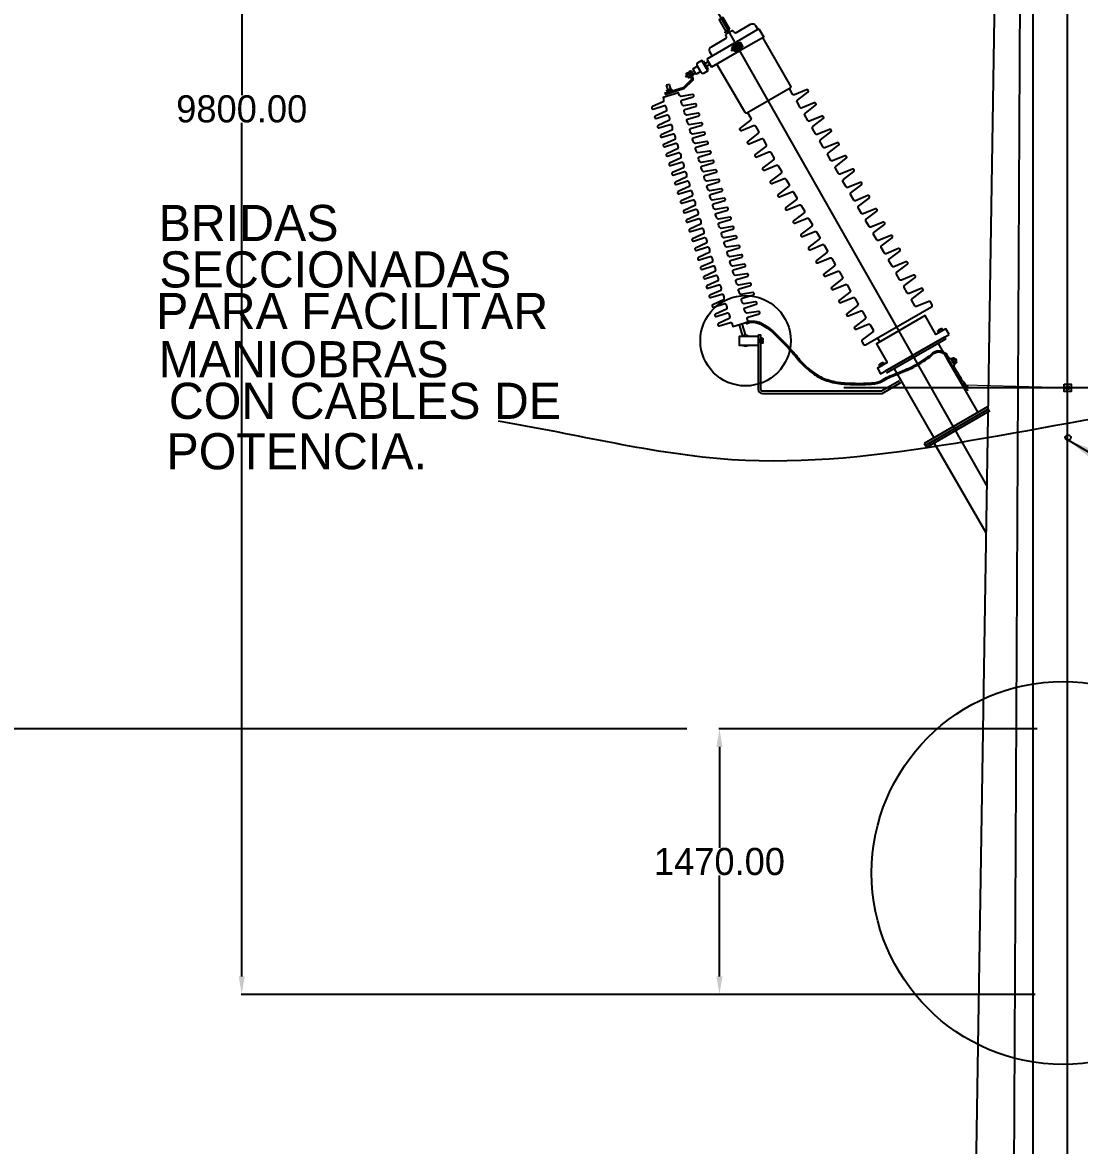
# Model space of a CAD drawing. Header units: centimetres. Extents: x -3 to 132800, y -60 to 85992.
# Drawn here: x 9527 to 15376, y 57791 to 64006 of the extents above; entities that cross this region are included whole.
import ezdxf
from ezdxf.enums import TextEntityAlignment as Align

# ---------------------------------------------------------------- set-up
doc = ezdxf.new("R2010")
doc.units = ezdxf.units.CM
doc.header["$LTSCALE"] = 10
doc.header["$MEASUREMENT"] = 0
doc.layers.get('0').update_dxf_attribs({"linetype": 'CONTINUOUS'})
doc.layers.get('DEFPOINTS').update_dxf_attribs({"color": 2, "linetype": 'CONTINUOUS'})
for name, color, linetype in [('ACERO1', 144, 'CONTINUOUS'), ('ACOTACIONES', 7, 'CONTINUOUS'), ('DIM', 252, 'CONTINUOUS'), ('PER', 3, 'CONTINUOUS'), ('REGISTRO', 1, 'CONTINUOUS'), ('TERMINALES', 250, 'CONTINUOUS'), ('TEXTOS', 7, 'CONTINUOUS')]:
    doc.layers.add(name, color=color, linetype=linetype)
doc.styles.get("Standard").update_dxf_attribs({"font": ''})
doc.styles.get('Standard').set_extended_font_data('Zurich Ex BT')
doc.dimstyles.get("Standard").update_dxf_attribs({"dimtxt": 500, "dimasz": 500, "dimexe": 3, "dimexo": 200, "dimgap": 0.09, "dimtad": 0, "dimtih": 1, "dimtoh": 1, "dimzin": 0, "dimdsep": 46, "dimtxsty": 'Standard', "dimcen": 0.09, "dimclrd": 256, "dimclre": 256, "dimclrt": 256, "dimadec": 0, "dimazin": 0, "dimtfac": 1, "dimtofl": 0, "dimtmove": 0, "dimatfit": 3, "dimfxl": 0, "dimtolj": 1, "dimtzin": 0, "dimlwd": -1, "dimarcsym": 0})

# ---------------------------------------------------------------- blocks, each defined once
blk = doc.blocks.new('*D11')
at = {"layer": 'DEFPOINTS', "color": 0}
for p in [(15510.6, 77156.9), (16734.4, 68733.3), (17175.5, 68386.5), (15461.6, 65283.4), (16060.6, 42236.9)]:
    blk.add_point(p, dxfattribs=at)
at = {"layer": 'DIM', "lineweight": -2}
blk.add_line((17272.2, 68561.6), (17243.9, 68510.3), dxfattribs=at)
at = {"layer": 'DIM'}
for start, end in [(99.83942, 108.77649), (43.21383, 52.1509)]:
    blk.add_arc((15691.1, 65698.8), 3208.8, start, end, dxfattribs=at)
for points in [[(15134.9, 68943.4), (15150.5, 68777.4), (15640.5, 68907.2)], [(17614.1, 68163), (17705.8, 68302.2), (17242.4, 68507.7)]]:
    blk.add_solid(points, dxfattribs=at)
at = {"layer": 'DIM', "insert": (16467.6, 68812.2), "char_height": 500, "attachment_point": 5}
blk.add_mtext('\\A1;30°', dxfattribs=at)
blk = doc.blocks.new('*D23')
at = {"layer": 'DEFPOINTS', "color": 0}
for p in [(15310.6, 77156.9), (14734.4, 72836.1), (13530.3, 72656.9), (15227.3, 69672.1), (15310.6, 42236.9)]:
    blk.add_point(p, dxfattribs=at)
at = {"layer": 'DIM'}
for start, end in [(93.4107, 100.70106), (108.99939, 116.21012)]:
    blk.add_arc((15310.6, 69525.6), 3360.3, start, end, dxfattribs=at)
for points in [[(15109.7, 72913.2), (15111.7, 72846.6), (15310.6, 72885.9)], [(13842.1, 72510.9), (13810.9, 72569.8), (13649.8, 72446.7)]]:
    blk.add_solid(points, dxfattribs=at)
at = {"layer": 'DIM', "insert": (14451.7, 72774.2), "char_height": 200, "attachment_point": 5}
blk.add_mtext('\\A1;30°', dxfattribs=at)
blk = doc.blocks.new('*D25')
at = {"layer": 'DEFPOINTS', "color": 0}
for p in [(15330.6, 68426.9), (10739.9, 58626.9), (15330.6, 58626.9)]:
    blk.add_point(p, dxfattribs=at)
at = {"layer": 'DIM', "lineweight": -2}
for p, q in [((15130.6, 68426.9), (10736.9, 68426.9)), ((15130.6, 58626.9), (10736.9, 58626.9))]:
    blk.add_line(p, q, dxfattribs=at)
at = {"layer": 'DIM'}
for p, q in [((10739.9, 68326.9), (10739.9, 63603.3)), ((10739.9, 58726.9), (10739.9, 63450.6))]:
    blk.add_line(p, q, dxfattribs=at)
for points in [[(10723.3, 68326.9), (10756.6, 68326.9), (10739.9, 68426.9)], [(10723.3, 58726.9), (10756.6, 58726.9), (10739.9, 58626.9)]]:
    blk.add_solid(points, dxfattribs=at)
at = {"layer": 'DIM', "insert": (10739.9, 63526.9), "char_height": 150, "attachment_point": 5}
blk.add_mtext('\\A1;9800.00', dxfattribs=at)
blk = doc.blocks.new('*D26')
at = {"layer": 'DEFPOINTS', "color": 0}
for p in [(15342.7, 60096.9), (13383.7, 58626.9), (15322.7, 58626.9)]:
    blk.add_point(p, dxfattribs=at)
at = {"layer": 'DIM', "lineweight": -2}
for p, q in [((15142.7, 60096.9), (13380.7, 60096.9)), ((15122.7, 58626.9), (13380.7, 58626.9))]:
    blk.add_line(p, q, dxfattribs=at)
at = {"layer": 'DIM'}
for p, q in [((13383.7, 59996.9), (13383.7, 59438.3)), ((13383.7, 58726.9), (13383.7, 59285.6))]:
    blk.add_line(p, q, dxfattribs=at)
for points in [[(13367.1, 59996.9), (13400.4, 59996.9), (13383.7, 60096.9)], [(13367.1, 58726.9), (13400.4, 58726.9), (13383.7, 58626.9)]]:
    blk.add_solid(points, dxfattribs=at)
at = {"layer": 'DIM', "insert": (13383.7, 59361.9), "char_height": 150, "attachment_point": 5}
blk.add_mtext('\\A1;1470.00', dxfattribs=at)
blk = doc.blocks.new('A$C6D2600F1')
for p, q in [((143.6, 187.2), (96.3, 142.5)), ((106.2, 244.4), (96.8, 228.2)), ((104.7, 223.6), (96.8, 228.2)), ((174.1, 242.9), (100.7, 115.7)), ((117.7, 246), (101.2, 217.4)), ((114.1, 239.8), (106.2, 244.4)), ((111.1, 234.6), (107.8, 228.9)), ((134.6, 228), (116, 195.8)), ((117.8, 187.6), (116, 195.8)), ((127.5, 180.3), (119.2, 185.6)), ((121.2, 184.3), (127.5, 180.3)), ((122.6, 207.3), (121.6, 205.6)), ((127.5, 180.3), (163, 241.8)), ((127.5, 180.3), (163, 241.8)), ((142.9, 242.5), (127.9, 216.6)), ((131.5, 222.8), (128.2, 217.1)), ((131.5, 222.8), (128.2, 217.1)), ((137.2, 232.5), (138.1, 234.2)), ((151.8, 246.5), (144.3, 243.7)), ((163, 241.8), (154.2, 246.4)), ((172, 244.1), (154.7, 227.5)), ((163, 241.8), (155.2, 245.8)), ((158.4, 251.9), (174.1, 242.9)), ((103.9, 123.4), (46.9, 66.5)), ((100.7, 115.7), (65.1, 61.2)), ((61.8, 57.4), (9.4, 22.2)), ((65.1, 61.2), (11.7, 0))]:
    blk.add_line(p, q)
for centre, radius, start, end in [((-914.2, 773.5), 1191.3, 327.0512, 330), ((106, 214.6), 5.64, 150, 240), ((107, 216.3), 5.64, 60, 150), ((112.7, 226.1), 5.64, 150, 240), ((116, 231.8), 5.64, 60, 150), ((116.7, 208.4), 5.64, 240, 330), ((121.6, 241.5), 5.64, 150, 240), ((-1802.1, 1286.1), 2216.5, 330, 330.1927), ((122.6, 243.2), 5.64, 60, 150), ((120.6, 188.1), 2.79, 189.27231, 240), ((123.3, 219.9), 5.64, 240, 330), ((117.7, 210.1), 5.64, 330, 60), ((132.3, 235.4), 5.64, 240, 330), ((133.2, 237), 5.64, 330, 60), ((145.3, 241.1), 2.79, 110.72769, 150), ((152.8, 243.9), 2.79, 60, 110.72769), ((-1802.1, 1286.1), 2216.5, 332.00908, 332.18692), ((-13416.1, 8876.5), 16089.5, 326.86965, 327.0512), ((-146.1, 187), 226.6, 310.15835, 318.88037), ((-222.8, 254), 328.4, 318.88037, 326.20854)]:
    blk.add_arc(centre, radius, start, end)
at = {"layer": 'ACOTACIONES'}
for p, q in [((113.9, 203.6), (103.2, 209.7)), ((120.5, 215), (109.8, 221.2)), ((129.5, 230.5), (118.8, 236.7)), ((136.1, 241.9), (125.4, 248.1))]:
    blk.add_line(p, q, dxfattribs=at)
blk = doc.blocks.new('CABEZA')
for p, q in [((-13.1, 9.6), (-13.1, 2.5)), ((-10.6, 12.1), (-8.1, 12.1)), ((-10.6, 0), (-8.1, 0)), ((-8.1, 12.1), (8.1, 12.1)), ((-8.1, 0), (8.1, 0)), ((-5.6, 9.6), (-5.6, 2.5)), ((5.6, 9.6), (5.6, 2.5)), ((8.1, 12.1), (10.6, 12.1)), ((8.1, 0), (10.6, 0)), ((13.1, 9.6), (13.1, 2.5))]:
    blk.add_line(p, q)
for centre, start, end in [((-10.6, 9.6), 90, 180), ((-10.6, 2.5), 180, 270), ((-8.1, 9.6), 0, 90), ((-8.1, 2.5), 270, 360), ((-3.1, 9.6), 90, 180), ((-3.1, 2.5), 180, 270), ((3.1, 9.6), 0, 90), ((3.1, 2.5), 270, 360), ((8.1, 9.6), 90, 180), ((8.1, 2.5), 180, 270), ((10.6, 9.6), 0, 90), ((10.6, 2.5), 270, 0)]:
    blk.add_arc(centre, 2.5, start, end)
blk = doc.blocks.new('*D29')
at = {"layer": 'DEFPOINTS', "color": 0}
for p in [(13403.7, 60096.9), (8827, 50296.9), (13403.7, 50296.9)]:
    blk.add_point(p, dxfattribs=at)
at = {"layer": 'DIM', "lineweight": -2}
for p, q in [((13203.7, 60096.9), (8824, 60096.9)), ((13203.7, 50296.9), (8824, 50296.9))]:
    blk.add_line(p, q, dxfattribs=at)
at = {"layer": 'DIM'}
for p, q in [((8827, 59996.9), (8827, 55273.3)), ((8827, 50396.9), (8827, 55120.6))]:
    blk.add_line(p, q, dxfattribs=at)
for points in [[(8810.3, 59996.9), (8843.6, 59996.9), (8827, 60096.9)], [(8810.3, 50396.9), (8843.6, 50396.9), (8827, 50296.9)]]:
    blk.add_solid(points, dxfattribs=at)
at = {"layer": 'DIM', "insert": (8827, 55196.9), "char_height": 150, "attachment_point": 5}
blk.add_mtext('\\A1;9800.00', dxfattribs=at)
blk = doc.blocks.new('*D32')
at = {"layer": 'DEFPOINTS', "color": 0}
for p in [(6996.5, 77156.9), (15310.6, 77156.9), (15310.6, 42236.9)]:
    blk.add_point(p, dxfattribs=at)
at = {"layer": 'DIM', "lineweight": -2}
for p, q in [((15110.6, 77156.9), (6993.5, 77156.9)), ((15110.6, 42236.9), (6993.5, 42236.9))]:
    blk.add_line(p, q, dxfattribs=at)
at = {"layer": 'DIM'}
for p, q in [((6996.5, 77056.9), (6996.5, 59773.3)), ((6996.5, 42336.9), (6996.5, 59620.6))]:
    blk.add_line(p, q, dxfattribs=at)
for points in [[(6979.8, 77056.9), (7013.2, 77056.9), (6996.5, 77156.9)], [(6979.8, 42336.9), (7013.2, 42336.9), (6996.5, 42236.9)]]:
    blk.add_solid(points, dxfattribs=at)
at = {"layer": 'DIM', "insert": (6996.5, 59696.9), "char_height": 150, "attachment_point": 5}
blk.add_mtext('\\A1;34920.00', dxfattribs=at)

msp = doc.modelspace()

# ---------------------------------------------------------------- linework, layer by layer
for p, q in [((13419.406, 63956.075), (13415.526, 63953.834)), ((13457.617, 63962.147), (13417.365, 63938.908)), ((13423.942, 63954.859), (13429.205, 63945.743)), ((13435.979, 63965.643), (13425.157, 63959.395)), ((13602.504, 63970.166), (13476.53, 63897.435)), ((13602.504, 63970.166), (13628.442, 63925.239)), ((13476.53, 63897.435), (13502.469, 63852.509)), ((13482.55, 63900.911), (13508.489, 63855.984)), ((13628.442, 63925.239), (13502.469, 63852.509)), ((13463.951, 63890.172), (13313.128, 63803.095)), ((13489.889, 63845.246), (13339.066, 63758.168)), ((13457.789, 63861.769), (13449.389, 63856.919)), ((13449.389, 63856.919), (13453.81, 63849.261)), ((13462.21, 63854.111), (13453.81, 63849.261)), ((13457.931, 63886.697), (13483.869, 63841.77)), ((13463.951, 63890.172), (13489.889, 63845.246)), ((13491.71, 63871.143), (13479.131, 63863.88)), ((13503.449, 63885.285), (13490.87, 63878.022)), ((13293.78, 63794.123), (13321.622, 63745.898)), ((13321.947, 63787.82), (13303.551, 63777.199)), ((13330.247, 63773.443), (13311.851, 63762.822)), ((13313.128, 63803.095), (13339.066, 63758.168)), ((13321.947, 63787.82), (13330.247, 63773.443)), ((13202.446, 63715.279), (13195.275, 63711.138)), ((13195.275, 63711.138), (13200.293, 63702.447)), ((13207.464, 63706.587), (13200.293, 63702.447)), ((13238.827, 63717.078), (13251.85, 63724.596)), ((13321.622, 63745.898), (13316.959, 63743.206)), ((13105.012, 63662.884), (13089.131, 63658.05)), ((13089.131, 63658.05), (13097.178, 63631.611)), ((13105.012, 63662.884), (13113.059, 63636.445)), ((13508.151, 62338.364), (13527.673, 62274.224)), ((13492.27, 62333.53), (13511.792, 62269.391)), ((14271.453, 62239.369), (14259.112, 62260.745)), ((14629.25, 62265.04), (14301.287, 62075.69)), ((14635.838, 62253.628), (14307.875, 62064.279)), ((14593.338, 62229.091), (14813.605, 61847.576)), ((14629.25, 62265.04), (14635.838, 62253.628)), ((14350.376, 62088.817), (14570.643, 61707.302)), ((14867.337, 61878.598), (14516.911, 61676.28)), ((14873.925, 61867.187), (14523.5, 61664.868)), ((14873.925, 61867.187), (14523.5, 61664.868)), ((14880.514, 61855.776), (14530.088, 61653.457)), ((14516.911, 61676.28), (14523.5, 61664.868)), ((14523.5, 61664.868), (14530.088, 61653.457)), ((14572.588, 61677.995), (14858.178, 61183.34))]:
    msp.add_line(p, q)
at = {"lineweight": 5}
for p, q in [((15310.605, 61983.929), (14741.967, 61998.417)), ((15310.507, 61983.929), (15879.243, 61998.417))]:
    msp.add_line(p, q, dxfattribs=at)
msp.add_lwpolyline([(13441.8, 63969.003), (13404.265, 64034.016), (13381.801, 64021.047), (13419.336, 63956.034)])
for points in [[(13457.617, 63962.147), (13461.747, 63954.994, 0.41421356), (13477.187, 63950.857), (13555.608, 63996.134, -0.41421356), (13583.954, 63988.539), (13596.547, 63966.727)], [(13343.934, 63820.88), (13331.341, 63842.692, -0.41421356), (13338.936, 63871.038), (13417.358, 63916.315, 0.41421356), (13421.495, 63931.755), (13417.365, 63938.908)], [(13622.486, 63921.8), (13777.702, 63652.958, -0.41421356), (13775.044, 63643.037), (13535.01, 63504.453, -0.41421356), (13525.089, 63507.111), (13369.872, 63775.954)], [(13281.078, 63730.787), (13281.175, 63730.619, 0.41421356), (13297.532, 63726.236), (13319.451, 63738.89), (13286.625, 63795.746), (13264.706, 63783.091, 0.41421356), (13260.324, 63766.734), (13260.421, 63766.566), (13281.078, 63730.787, 0.41421356), (13276.826, 63731.926), (13257.616, 63720.835, -0.41421356), (13253.364, 63721.974), (13238.932, 63746.971, -0.41421356), (13240.071, 63751.223), (13259.281, 63762.314, 0.41421356), (13260.421, 63766.566)], [(13206.581, 63733.291), (13229.446, 63693.687, -0.34195859), (13228.932, 63689.91), (13182.676, 63644.477), (13079.045, 63612.935)], [(13212.87, 63736.922), (13235.736, 63697.318, -0.34195859), (13234.021, 63684.728), (13186.495, 63638.048), (13081.159, 63605.987)], [(13539.545, 63507.071), (13557.544, 63475.895, -0.37600806), (13555.553, 63465.851), (13497.57, 63421.241, 0.37600806), (13495.709, 63411.854), (13496.096, 63411.183, 0.37600806), (13505.157, 63408.1), (13572.782, 63436.01, -0.37600806), (13582.476, 63432.713), (13599.86, 63402.603, -0.37600806), (13597.869, 63392.558), (13539.886, 63347.948, 0.37600806), (13538.025, 63338.561), (13538.412, 63337.89, 0.37600806), (13547.472, 63334.808), (13615.098, 63362.717, -0.37600806), (13624.792, 63359.42), (13642.176, 63329.31, -0.37600806), (13640.185, 63319.265), (13582.201, 63274.655, 0.37600806), (13580.34, 63265.268), (13580.728, 63264.597, 0.37600806), (13589.788, 63261.515), (13657.413, 63289.425, -0.37600806), (13667.107, 63286.127), (13684.491, 63256.017, -0.37600806), (13682.5, 63245.973), (13624.517, 63201.362, 0.37600806), (13622.656, 63191.975), (13623.043, 63191.304, 0.37600806), (13632.104, 63188.222), (13699.729, 63216.132, -0.37600806), (13709.423, 63212.834), (13726.807, 63182.724, -0.37600806), (13724.816, 63172.68), (13666.833, 63128.07, 0.37600806), (13664.972, 63118.682), (13665.359, 63118.011, 0.37600806), (13674.419, 63114.929), (13742.044, 63142.839, -0.37600806), (13751.739, 63139.541), (13769.123, 63109.431, -0.37600806), (13767.132, 63099.387), (13709.148, 63054.777, 0.37600806), (13707.287, 63045.389), (13707.675, 63044.718, 0.37600806), (13716.735, 63041.636), (13784.36, 63069.546, -0.37600806), (13794.054, 63066.248), (13811.438, 63036.138, -0.37600806), (13809.447, 63026.094), (13751.464, 62981.484, 0.37600806), (13749.603, 62972.096), (13749.99, 62971.425, 0.37600806), (13759.051, 62968.343), (13826.676, 62996.253, -0.37600806), (13836.37, 62992.955), (13853.754, 62962.845, -0.37600806), (13851.763, 62952.801), (13793.78, 62908.191, 0.37600806), (13791.919, 62898.803), (13792.306, 62898.132, 0.37600806), (13801.366, 62895.05), (13868.991, 62922.96, -0.37600806), (13878.686, 62919.662), (13896.07, 62889.552, -0.37600806), (13894.078, 62879.508), (13836.095, 62834.898, 0.37600806), (13834.234, 62825.51), (13834.622, 62824.839, 0.37600806), (13843.682, 62821.757), (13911.307, 62849.667, -0.37600806), (13921.001, 62846.37), (13938.385, 62816.26, -0.37600806), (13936.394, 62806.215), (13878.411, 62761.605, 0.37600806), (13876.55, 62752.218), (13876.937, 62751.547, 0.37600806), (13885.998, 62748.465), (13953.623, 62776.374, -0.37600806), (13963.317, 62773.077), (13980.701, 62742.967, -0.37600806), (13978.71, 62732.922), (13920.727, 62688.312, 0.37600806), (13918.866, 62678.925), (13919.253, 62678.254, 0.37600806), (13928.313, 62675.172), (13995.938, 62703.082, -0.37600806), (14005.633, 62699.784), (14023.017, 62669.674, -0.37600806), (14021.025, 62659.63), (13963.042, 62615.019, 0.37600806), (13961.181, 62605.632), (13961.569, 62604.961, 0.37600806), (13970.629, 62601.879), (14038.254, 62629.789, -0.37600806), (14047.948, 62626.491), (14065.332, 62596.381, -0.37600806), (14063.341, 62586.337), (14005.358, 62541.727, 0.37600806), (14003.497, 62532.339), (14003.884, 62531.668, 0.37600806), (14012.945, 62528.586), (14080.57, 62556.496, -0.37600806), (14090.264, 62553.198), (14107.648, 62523.088, -0.37600806), (14105.657, 62513.044), (14047.674, 62468.434, 0.37600806), (14045.813, 62459.046), (14046.2, 62458.375, 0.37600806), (14055.26, 62455.293), (14122.885, 62483.203, -0.37600806), (14132.58, 62479.905), (14149.964, 62449.795, -0.37600806), (14147.972, 62439.751), (14089.989, 62395.141, 0.37600806), (14088.128, 62385.753), (14088.516, 62385.082, 0.37600806), (14097.576, 62382), (14165.201, 62409.91, -0.37600806), (14174.895, 62406.612), (14192.279, 62376.502, -0.37600806), (14190.288, 62366.458), (14132.305, 62321.848, 0.37600806), (14130.444, 62312.46), (14130.831, 62311.789, 0.37600806), (14139.892, 62308.707), (14207.517, 62336.617, -0.37600806), (14217.211, 62333.319), (14234.062, 62304.132, -0.37762505), (14232.036, 62294.061), (14174.268, 62250.135, 0.37762505), (14172.242, 62240.064), (14181.119, 62224.689, 0.41421356), (14191.734, 62221.845), (14557.453, 62432.993, 0.41421356), (14560.297, 62443.608), (14551.42, 62458.983, 0.37762505), (14541.686, 62462.264), (14474.76, 62434.198, -0.37762505), (14465.026, 62437.479), (14448.174, 62466.666, -0.37600806), (14450.166, 62476.71), (14508.149, 62521.321, 0.37600806), (14510.01, 62530.708), (14509.622, 62531.379, 0.37600806), (14500.562, 62534.461), (14432.937, 62506.551, -0.37600806), (14423.243, 62509.849), (14405.859, 62539.959, -0.37600806), (14407.85, 62550.003), (14465.833, 62594.613, 0.37600806), (14467.694, 62604.001), (14467.307, 62604.672, 0.37600806), (14458.246, 62607.754), (14390.621, 62579.844, -0.37600806), (14380.927, 62583.142), (14363.543, 62613.252, -0.37600806), (14365.534, 62623.296), (14423.517, 62667.906, 0.37600806), (14425.379, 62677.294), (14424.991, 62677.965, 0.37600806), (14415.931, 62681.047), (14348.306, 62653.137, -0.37600806), (14338.611, 62656.435), (14321.227, 62686.545, -0.37600806), (14323.219, 62696.589), (14381.202, 62741.199, 0.37600806), (14383.063, 62750.587), (14382.675, 62751.258, 0.37600806), (14373.615, 62754.34), (14305.99, 62726.43, -0.37600806), (14296.296, 62729.728), (14278.912, 62759.838, -0.37600806), (14280.903, 62769.882), (14338.886, 62814.492, 0.37600806), (14340.747, 62823.88), (14340.36, 62824.551, 0.37600806), (14331.299, 62827.633), (14263.674, 62799.723, -0.37600806), (14253.98, 62803.021), (14236.596, 62833.131, -0.37600806), (14238.587, 62843.175), (14296.57, 62887.785, 0.37600806), (14298.432, 62897.173), (14298.044, 62897.844, 0.37600806), (14288.984, 62900.926), (14221.359, 62873.016, -0.37600806), (14211.664, 62876.313), (14194.28, 62906.423, -0.37600806), (14196.272, 62916.468), (14254.255, 62961.078, 0.37600806), (14256.116, 62970.465), (14255.728, 62971.136, 0.37600806), (14246.668, 62974.219), (14179.043, 62946.309, -0.37600806), (14169.349, 62949.606), (14151.965, 62979.716, -0.37600806), (14153.956, 62989.761), (14211.939, 63034.371, 0.37600806), (14213.8, 63043.758), (14213.413, 63044.429, 0.37600806), (14204.352, 63047.511), (14136.727, 63019.602, -0.37600806), (14127.033, 63022.899), (14109.649, 63053.009, -0.37600806), (14111.64, 63063.054), (14169.623, 63107.664, 0.37600806), (14171.485, 63117.051), (14171.097, 63117.722, 0.37600806), (14162.037, 63120.804), (14094.412, 63092.894, -0.37600806), (14084.717, 63096.192), (14067.333, 63126.302, -0.37600806), (14069.325, 63136.346), (14127.308, 63180.956, 0.37600806), (14129.169, 63190.344), (14128.781, 63191.015, 0.37600806), (14119.721, 63194.097), (14052.096, 63166.187, -0.37600806), (14042.402, 63169.485), (14025.018, 63199.595, -0.37600806), (14027.009, 63209.639), (14084.992, 63254.249, 0.37600806), (14086.853, 63263.637), (14086.466, 63264.308, 0.37600806), (14077.405, 63267.39), (14009.78, 63239.48, -0.37600806), (14000.086, 63242.778), (13982.702, 63272.888, -0.37600806), (13984.693, 63282.932), (14042.676, 63327.542, 0.37600806), (14044.538, 63336.93), (14044.15, 63337.601, 0.37600806), (14035.09, 63340.683), (13967.465, 63312.773, -0.37600806), (13957.77, 63316.071), (13940.386, 63346.181, -0.37600806), (13942.378, 63356.225), (14000.361, 63400.835, 0.37600806), (14002.222, 63410.223), (14001.834, 63410.894, 0.37600806), (13992.774, 63413.976), (13925.149, 63386.066, -0.37600806), (13915.455, 63389.364), (13898.071, 63419.474, -0.37600806), (13900.062, 63429.518), (13958.045, 63474.128, 0.37600806), (13959.906, 63483.516), (13959.519, 63484.187, 0.37600806), (13950.458, 63487.269), (13882.833, 63459.359, -0.37600806), (13873.139, 63462.656), (13855.755, 63492.767, -0.37600806), (13857.746, 63502.811), (13915.73, 63547.421, 0.37600806), (13917.591, 63556.808), (13917.203, 63557.479, 0.37600806), (13908.143, 63560.562), (13840.518, 63532.652, -0.37600806), (13830.823, 63535.949), (13813.439, 63566.059, -0.37600806), (13815.431, 63576.104), (13873.414, 63620.714, 0.37600806), (13875.275, 63630.101), (13874.887, 63630.772, 0.37600806), (13865.827, 63633.854), (13798.202, 63605.945, -0.37600806), (13788.508, 63609.242), (13770.508, 63640.418)], [(13528.041, 62344.195, -0.04967798), (13542.506, 62351.343, -0.08026531), (13553.528, 62353.573, -0.01876614), (13568.434, 62353.6, -0.02897512), (13578.467, 62352.658, -0.0316601), (13601.267, 62347.683, -0.04889555), (13615.997, 62341.87, -0.01945677), (13631.832, 62332.962, -0.01624181), (13649.843, 62321.062, -0.00671608), (13671.314, 62305.414, -0.02353716), (13677.577, 62300.242, -0.00851448), (13690.678, 62287.93, -0.00581328), (13709.224, 62269.472, -0.00129484), (13727.297, 62250.965, 0.0013972), (13744.005, 62233.864, 0.00365529), (13752.817, 62225.024, -0.00218749), (13767.733, 62210.15, -0.02934181), (13770.479, 62207.043, -0.01360053), (13777.029, 62198.385, -0.00502439), (13785.698, 62189.117, -0.01905136), (13814.257, 62155.482, 0.02057695), (13840.795, 62124.419, 0.02817817), (13870.936, 62095.406, 0.024004), (13909.665, 62065.226, 0.03570484), (13944.207, 62044.398, 0.03720528), (13979.912, 62029.435, 0.02978134), (14023.65, 62017.663, 0.03103203), (14066.689, 62011.54, 0.01135538), (14095.734, 62009.895, 0.00632396), (14147.955, 62008.786, 0.02017539), (14236.104, 62011.588, 0.06681631), (14262.28, 62017.046, 0.05336782), (14290.081, 62030.326, -0.03808959), (14328.395, 62050.084, -0.00815004), (14375.191, 62068.974, 0.01103854), (14409.662, 62083.121, 0.0112106), (14456.296, 62104.732, 0.01596498), (14488.174, 62121.665, 0.01831422), (14511.779, 62136.361, 0.0131608), (14543.27, 62158.833, 0.03316951), (14558.712, 62172.171, -0.04909476), (14569.441, 62180.858, -0.03904958), (14577.886, 62185.52, -0.05339111), (14584.592, 62187.741, -0.02017017), (14589.196, 62188.544, -0.02313622), (14593.257, 62188.894, -0.02606269), (14600.284, 62188.808, -0.02574294), (14607.351, 62187.986, -0.02510869), (14615.297, 62186.229, -0.05230392), (14618.944, 62184.805, -0.00422914), (14621.407, 62183.507, -0.00161669), (14627.81, 62180.034, -0.00329844), (14635.3, 62175.876, -0.01754039), (14636.675, 62175.036, -0.10008311), (14638.201, 62173.518, -0.02760554), (14642.131, 62166.857, -0.00111001), (14643.793, 62163.631, 0.00075837), (14646.223, 62158.906, 0.00266771), (14647.662, 62156.153, 0.00147082), (14650.314, 62151.182)], [(13531.339, 62338.915), (13553.773, 62347.352), (13577.527, 62346.505), (13613.158, 62336.33), (13646.244, 62315.982), (13673.392, 62295.634), (13704.781, 62265.111), (13739.564, 62229.501), (13763.318, 62205.761), (13772.241, 62194.385, -0.00518931), (13781.11, 62184.911, -0.01905136), (13809.361, 62151.636, 0.02057695), (13836.232, 62120.184, 0.02817817), (13866.878, 62090.685, 0.024004), (13906.078, 62060.138, 0.03570484), (13941.381, 62038.851, 0.03720528), (13977.939, 62023.531, 0.02978134), (14022.393, 62011.566, 0.03103203), (14066.196, 62005.334, 0.01135538), (14095.523, 62003.673, 0.00632396), (14147.902, 62002.561, 0.02017539), (14236.553, 62005.379, 0.06681631), (14264.35, 62011.175, 0.05336782), (14293.347, 62025.026, -0.03808959), (14330.819, 62044.35, -0.00815004), (14377.427, 62063.164, 0.01103854), (14412.152, 62077.416, 0.0112106), (14459.039, 62099.144, 0.01596498), (14491.268, 62116.264, 0.01831422), (14515.26, 62131.2, 0.0131608), (14547.018, 62153.862, 0.03316951), (14563.085, 62167.74, -0.04909476), (14572.865, 62175.659, -0.03904958), (14580.46, 62179.853, -0.05339111), (14585.908, 62181.656, -0.02017017), (14590.018, 62182.373, -0.02313622), (14593.504, 62182.674, -0.02606269), (14599.883, 62182.596, -0.02574294), (14606.314, 62181.847, -0.02510869), (14613.65, 62180.226, -0.05230392), (14616.087, 62179.274, -0.00422914), (14618.457, 62178.025, -0.00161669), (14624.824, 62174.572, -0.00329844), (14632.243, 62170.454, -0.01516264), (14633.112, 62169.928, -0.02697089), (14636.603, 62163.994, -0.00111001), (14638.253, 62160.792, 0.00075837), (14640.691, 62156.051, 0.00266771), (14642.161, 62153.239, 0.00147083), (14644.831, 62148.235, 0.00147083)], [(13598.464, 62278.156), (13598.464, 61977.053, 0.41421356), (13622.016, 61953.501), (14283.978, 61953.501), (14386.727, 62012.823)], [(13598.464, 62278.156), (13611.641, 62278.156), (13611.641, 61977.053, 0.41421356), (13622.016, 61966.677), (14280.447, 61966.677), (14380.139, 62024.234)]]:
    msp.add_lwpolyline(points, format="xyb")
msp.add_lwpolyline([(13200.868, 63167.025, -0.20107681), (13199.756, 63149.828), (13139.843, 63122.521, 0.37600806), (13136.3, 63114.67), (13136.503, 63114.003, 0.37600806), (13143.819, 63109.457), (13206.108, 63128.957, -0.37600806), (13213.936, 63124.093), (13216.755, 63114.829, -0.20107681), (13215.642, 63097.632), (13155.729, 63070.326, 0.37600806), (13152.187, 63062.475), (13152.39, 63061.808, 0.37600806), (13159.706, 63057.261), (13221.995, 63076.761, -0.37600806), (13229.822, 63071.897), (13232.641, 63062.634, -0.20107681), (13231.529, 63045.437), (13171.616, 63018.13, 0.37600806), (13168.073, 63010.279), (13168.276, 63009.612, 0.37600806), (13175.592, 63005.066), (13237.881, 63024.566, -0.37600806), (13245.709, 63019.702), (13248.528, 63010.438, -0.20107681), (13247.415, 62993.241), (13187.502, 62965.935, 0.37600806), (13183.96, 62958.084), (13184.163, 62957.417, 0.37600806), (13191.479, 62952.87), (13253.768, 62972.37, -0.37600806), (13261.595, 62967.506), (13264.415, 62958.243, -0.20107681), (13263.302, 62941.046), (13203.389, 62913.739, 0.37600806), (13199.846, 62905.888), (13200.049, 62905.221, 0.37600806), (13207.365, 62900.675), (13269.654, 62920.175, -0.37600806), (13277.482, 62915.31), (13280.301, 62906.047, -0.20107681), (13279.188, 62888.85), (13219.275, 62861.544, 0.37600806), (13215.733, 62853.693), (13215.936, 62853.026, 0.37600806), (13223.252, 62848.479), (13285.541, 62867.979, -0.37600806), (13293.368, 62863.115), (13296.188, 62853.852, -0.20107681), (13295.075, 62836.655), (13235.162, 62809.348, 0.37600806), (13231.62, 62801.497), (13231.823, 62800.83, 0.37600806), (13239.138, 62796.284), (13301.427, 62815.784, -0.37600806), (13309.255, 62810.919), (13312.074, 62801.656, -0.20107681), (13310.962, 62784.459), (13251.049, 62757.153, 0.37600806), (13247.506, 62749.302), (13247.709, 62748.634, 0.37600806), (13255.025, 62744.088), (13317.314, 62763.588, -0.37600806), (13325.141, 62758.724), (13327.961, 62749.461, -0.20107681), (13326.848, 62732.263), (13266.935, 62704.957, 0.37600806), (13263.393, 62697.106), (13263.596, 62696.439, 0.37600806), (13270.911, 62691.893), (13333.201, 62711.393, -0.37600806), (13341.028, 62706.528), (13343.847, 62697.265, -0.20107681), (13342.735, 62680.068), (13282.822, 62652.762, 0.37600806), (13279.279, 62644.911), (13279.482, 62644.243, 0.37600806), (13286.798, 62639.697), (13349.087, 62659.197, -0.37600806), (13356.915, 62654.333), (13359.734, 62645.07, -0.20107681), (13358.621, 62627.872), (13298.708, 62600.566, 0.37600806), (13295.166, 62592.715), (13295.369, 62592.048, 0.37600806), (13302.685, 62587.502), (13364.974, 62607.002, -0.37600806), (13372.801, 62602.137), (13375.621, 62592.874, -0.20107681), (13374.508, 62575.677), (13314.595, 62548.371, 0.37600806), (13311.052, 62540.52), (13311.255, 62539.852, 0.37600806), (13318.571, 62535.306), (13380.86, 62554.806, -0.37600806), (13388.688, 62549.942), (13391.507, 62540.679, -0.20107681), (13390.394, 62523.481), (13330.481, 62496.175, 0.37600806), (13326.939, 62488.324), (13327.142, 62487.657, 0.37600806), (13334.458, 62483.111), (13396.747, 62502.611, -0.37600806), (13404.574, 62497.746), (13407.394, 62488.483, -0.20107681), (13406.281, 62471.286), (13346.368, 62443.98, 0.37600806), (13342.826, 62436.128), (13343.029, 62435.461, 0.37600806), (13350.344, 62430.915), (13412.633, 62450.415, -0.37600806), (13420.461, 62445.551), (13423.28, 62436.288, -0.20107681), (13422.168, 62419.09), (13362.255, 62391.784, 0.37600806), (13358.712, 62383.933), (13358.915, 62383.266, 0.37600806), (13366.231, 62378.72), (13428.52, 62398.219, -0.37600806), (13436.347, 62393.355), (13439.167, 62384.092, -0.20107681), (13438.054, 62366.895), (13378.141, 62339.589, 0.37600806), (13374.599, 62331.737), (13374.802, 62331.07, 0.37600806), (13382.117, 62326.524), (13444.407, 62346.024, -0.37600806), (13452.234, 62341.16), (13457.754, 62323.024), (13542.668, 62348.869), (13537.148, 62367.005, -0.37600806), (13540.938, 62375.405), (13603.529, 62393.914, 0.37600806), (13607.071, 62401.765), (13606.868, 62402.432, 0.37600806), (13599.552, 62406.979), (13534.586, 62396.276, -0.20107681), (13524.081, 62409.937), (13521.261, 62419.2, -0.37600806), (13525.051, 62427.6), (13587.642, 62446.11, 0.37600806), (13591.184, 62453.961), (13590.981, 62454.628, 0.37600806), (13583.666, 62459.174), (13518.699, 62448.471, -0.20107681), (13508.194, 62462.132), (13505.375, 62471.396, -0.37600806), (13509.165, 62479.796), (13571.756, 62498.305, 0.37600806), (13575.298, 62506.156), (13575.095, 62506.823, 0.37600806), (13567.779, 62511.37), (13502.813, 62500.667, -0.20107681), (13492.308, 62514.328), (13489.488, 62523.591, -0.37600806), (13493.278, 62531.991), (13555.869, 62550.501, 0.37600806), (13559.411, 62558.352), (13559.208, 62559.019, 0.37600806), (13551.893, 62563.565), (13486.926, 62552.862, -0.20107681), (13476.421, 62566.524), (13473.602, 62575.787, -0.37600806), (13477.392, 62584.187), (13539.982, 62602.696, 0.37600806), (13543.525, 62610.547), (13543.322, 62611.215, 0.37600806), (13536.006, 62615.761), (13471.039, 62605.058, -0.20107681), (13460.534, 62618.719), (13457.715, 62627.982, -0.37600806), (13461.505, 62636.383), (13524.096, 62654.892, 0.37600806), (13527.638, 62662.743), (13527.435, 62663.41, 0.37600806), (13520.119, 62667.956), (13455.153, 62657.253, -0.20107681), (13444.648, 62670.915), (13441.828, 62680.178, -0.37600806), (13445.619, 62688.578), (13508.209, 62707.087, 0.37600806), (13511.752, 62714.938), (13511.549, 62715.606, 0.37600806), (13504.233, 62720.152), (13439.266, 62709.449, -0.20107681), (13428.761, 62723.11), (13425.942, 62732.373, -0.37600806), (13429.732, 62740.774), (13492.323, 62759.283, 0.37600806), (13495.865, 62767.134), (13495.662, 62767.801, 0.37600806), (13488.346, 62772.347), (13423.38, 62761.644, -0.20107681), (13412.875, 62775.306), (13410.055, 62784.569, -0.37600806), (13413.846, 62792.969), (13476.436, 62811.478, 0.37600806), (13479.978, 62819.329), (13479.775, 62819.997, 0.37600806), (13472.46, 62824.543), (13407.493, 62813.84, -0.20107681), (13396.988, 62827.501), (13394.169, 62836.764, -0.37600806), (13397.959, 62845.165), (13460.55, 62863.674, 0.37600806), (13464.092, 62871.525), (13463.889, 62872.192, 0.37600806), (13456.573, 62876.738), (13391.607, 62866.035, -0.20107681), (13381.102, 62879.697), (13378.282, 62888.96, -0.37600806), (13382.072, 62897.36), (13444.663, 62915.869, 0.37600806), (13448.205, 62923.721), (13448.002, 62924.388, 0.37600806), (13440.687, 62928.934), (13375.72, 62918.231, -0.20107681), (13365.215, 62931.892), (13362.396, 62941.155, -0.37600806), (13366.186, 62949.556), (13428.776, 62968.065, 0.37600806), (13432.319, 62975.916), (13432.116, 62976.583, 0.37600806), (13424.8, 62981.129), (13359.833, 62970.427, -0.20107681), (13349.328, 62984.088), (13346.509, 62993.351, -0.37600806), (13350.299, 63001.751), (13412.89, 63020.261, 0.37600806), (13416.432, 63028.112), (13416.229, 63028.779, 0.37600806), (13408.913, 63033.325), (13343.947, 63022.622, -0.20107681), (13333.442, 63036.283), (13330.622, 63045.546, -0.37600806), (13334.413, 63053.947), (13397.003, 63072.456, 0.37600806), (13400.546, 63080.307), (13400.343, 63080.974, 0.37600806), (13393.027, 63085.52), (13328.06, 63074.818, -0.20107681), (13317.555, 63088.479), (13314.736, 63097.742, -0.37600806), (13318.526, 63106.142), (13381.117, 63124.652, 0.37600806), (13384.659, 63132.503), (13384.456, 63133.17, 0.37600806), (13377.14, 63137.716), (13312.174, 63127.013, -0.20107681), (13301.669, 63140.674), (13298.849, 63149.938, -0.37600806), (13302.64, 63158.338), (13365.23, 63176.847, 0.37600806), (13368.773, 63184.698), (13368.569, 63185.365, 0.37600806), (13361.254, 63189.912), (13296.287, 63179.209, -0.20107681), (13285.782, 63192.87), (13282.963, 63202.133, -0.37600806), (13286.753, 63210.533), (13349.344, 63229.043, 0.37600806), (13352.886, 63236.894), (13352.683, 63237.561, 0.37600806), (13345.367, 63242.107), (13280.401, 63231.404, -0.20107681), (13269.896, 63245.065), (13267.076, 63254.329, -0.37600806), (13270.866, 63262.729), (13333.457, 63281.238, 0.37600806), (13336.999, 63289.089), (13336.796, 63289.756, 0.37600806), (13329.481, 63294.303), (13264.514, 63283.6, -0.20107681), (13254.009, 63297.261), (13251.19, 63306.524, -0.37600806), (13254.98, 63314.924), (13317.57, 63333.434, 0.37600806), (13321.113, 63341.285), (13320.91, 63341.952, 0.37600806), (13313.594, 63346.498), (13248.627, 63335.795, -0.20107681), (13238.122, 63349.456), (13235.303, 63358.72, -0.37600806), (13239.093, 63367.12), (13301.684, 63385.629, 0.37600806), (13305.226, 63393.48), (13305.023, 63394.147, 0.37600806), (13297.707, 63398.694), (13232.741, 63387.991, -0.20107681), (13222.236, 63401.652), (13219.416, 63410.915, -0.37600806), (13223.207, 63419.315), (13285.797, 63437.825, 0.37600806), (13289.34, 63445.676), (13289.137, 63446.343, 0.37600806), (13281.821, 63450.889), (13216.854, 63440.186, -0.20107681), (13206.349, 63453.847), (13203.53, 63463.111, -0.37600806), (13207.32, 63471.511), (13269.911, 63490.02, 0.37600806), (13273.453, 63497.871), (13273.25, 63498.538, 0.37600806), (13265.934, 63503.085), (13200.968, 63492.382, -0.20107681), (13190.463, 63506.043), (13187.643, 63515.306, -0.37600806), (13191.434, 63523.706), (13254.024, 63542.216, 0.37600806), (13257.567, 63550.067), (13257.363, 63550.734, 0.37600806), (13250.048, 63555.28), (13185.081, 63544.577, -0.20107681), (13174.576, 63558.239), (13171.757, 63567.502, -0.37600806), (13175.547, 63575.902), (13238.138, 63594.411, 0.37600806), (13241.68, 63602.262), (13241.477, 63602.93, 0.37600806), (13234.161, 63607.476), (13169.195, 63596.773, -0.20107681), (13158.69, 63610.434), (13157.02, 63615.919), (13072.106, 63590.074), (13073.776, 63584.589, -0.20107681), (13072.663, 63567.392), (13012.75, 63540.086, 0.37600806), (13009.208, 63532.235), (13009.411, 63531.567, 0.37600806), (13016.726, 63527.021), (13079.015, 63546.521, -0.37600806), (13086.843, 63541.657), (13089.662, 63532.394, -0.20107681), (13088.55, 63515.196), (13028.637, 63487.89, 0.37600806), (13025.094, 63480.039), (13025.297, 63479.372, 0.37600806), (13032.613, 63474.826), (13094.902, 63494.326, -0.37600806), (13102.73, 63489.461), (13105.549, 63480.198, -0.20107681), (13104.436, 63463.001), (13044.523, 63435.695, 0.37600806), (13040.981, 63427.843), (13041.184, 63427.176, 0.37600806), (13048.5, 63422.63), (13110.789, 63442.13, -0.37600806), (13118.616, 63437.266), (13121.435, 63428.003, -0.20107681), (13120.323, 63410.805), (13060.41, 63383.499, 0.37600806), (13056.867, 63375.648), (13057.07, 63374.981, 0.37600806), (13064.386, 63370.435), (13126.675, 63389.934, -0.37600806), (13134.503, 63385.07), (13137.322, 63375.807, -0.20107681), (13136.209, 63358.61), (13076.296, 63331.303, 0.37600806), (13072.754, 63323.452), (13072.957, 63322.785, 0.37600806), (13080.273, 63318.239), (13142.562, 63337.739, -0.37600806), (13150.389, 63332.875), (13153.209, 63323.612, -0.20107681), (13152.096, 63306.414), (13092.183, 63279.108, 0.37600806), (13088.64, 63271.257), (13088.844, 63270.59, 0.37600806), (13096.159, 63266.044), (13158.448, 63285.543, -0.37600806), (13166.276, 63280.679), (13169.095, 63271.416, -0.20107681), (13167.983, 63254.219), (13108.069, 63226.912, 0.37600806), (13104.527, 63219.061), (13104.73, 63218.394, 0.37600806), (13112.046, 63213.848), (13174.335, 63233.348, -0.37600806), (13182.162, 63228.484), (13184.982, 63219.22, -0.20107681), (13183.869, 63202.023), (13123.956, 63174.717, 0.37600806), (13120.414, 63166.866), (13120.617, 63166.199, 0.37600806), (13127.932, 63161.652), (13190.221, 63181.152, -0.37600806), (13198.049, 63176.288)], format="xyb", close=True)
for points in [[(14654.858, 62279.824), (14636.701, 62311.273), (14581.661, 62279.495), (14521.484, 62383.725), (14252.386, 62228.361), (14312.563, 62124.132), (14257.522, 62092.354), (14275.679, 62060.906)], [(13598.464, 62218.718), (13494.711, 62218.718), (13494.711, 62270.595), (13598.464, 62270.595)]]:
    msp.add_lwpolyline(points, close=True)
for centre, radius, start, end in [((13417.186, 63950.959), 3.32, 120, 210), ((13421.066, 63953.199), 3.32, 30, 120), ((13426.817, 63956.519), 3.32, 120, 210), ((13437.639, 63962.768), 3.32, 30, 120), ((13527.996, 62244.656), 29.57, 61.3055865, 118.6944135), ((13527.996, 62244.656), 29.57, 241.3055865, 298.6944135)]:
    msp.add_arc(centre, radius, start, end)
at = {"layer": 'ACERO1'}
for p, q in [((15110.605, 77156.929), (14560.605, 42236.929)), ((15110.605, 77156.929), (14560.605, 42236.929)), ((14935.605, 42236.929), (15115.843, 77156.929)), ((15120.605, 42236.929), (15120.605, 77156.929)), ((15310.605, 42236.929), (15310.605, 77156.929)), ((15310.605, 42236.929), (15310.605, 77156.929))]:
    msp.add_line(p, q, dxfattribs=at)
at = {"layer": 'DIM'}
msp.add_line((17705.121, 61983.929), (14072.097, 61983.929), dxfattribs=at)
msp.add_lwpolyline([(15290.507, 62003.929), (15330.507, 62003.929), (15330.507, 61963.929), (15290.507, 61963.929)], close=True, dxfattribs=at)
for centre, radius in [((15310.507, 61983.929), 9.5), ((15312.464, 61708.437), 15), ((15285.297, 59299.283), 1059.428)]:
    msp.add_circle(centre, radius, dxfattribs=at)
at = {"layer": 'PER'}
msp.add_line((13462.96, 60096.929), (13462.96, 60096.929), dxfattribs=at)
at = {"layer": 'REGISTRO'}
msp.add_line((13376.681, 64057.139), (14862.286, 61444.211), dxfattribs=at)
at = {"layer": 'TEXTOS'}
msp.add_circle((13527.996, 62244.656), 250, dxfattribs=at)

# ---------------------------------------------------------------- block references
at = {"yscale": 1.037530045025051, "zscale": 1.037530044928992}
for p, xscale, rotation in [((13495.52, 63878.448), -1.03753004318286, 299.999999830466), ((13470.9, 63864.233), -1.03753004325562, 119.9999998374254), ((13215.961, 63717.044), -1.03753004325562, 119.9999998374254), ((13233.151, 63726.969), -1.03753004325562, 119.9999998374254), ((13108.783, 63621.987), -1.037530042813134, 16.92849050533886), ((14609.745, 62295.71), -1.037530047687051, 29.99999990770364), ((13611.641, 62244.656), -1.037530044908635, 270), ((14284.478, 62107.917), -1.037530047687051, 29.99999990770364)]:
    msp.add_blockref('CABEZA', p, dxfattribs=dict(at, xscale=xscale, rotation=rotation))
at = {"xscale": -0.7262710311624687, "yscale": 0.7262710314244032, "zscale": 0.7262710314502943}
msp.add_blockref('A$C6D2600F1', (14767.83, 61969.487), dxfattribs=at)

# ---------------------------------------------------------------- texts
msp.add_text('FOV', height=4.4288, rotation=210).set_placement((13442.735, 63955.331), (13430.217, 63948.104), align=Align.ALIGNED)
for s, p in [('BRIDAS ', (10279.727, 62796.264)), ('SECCIONADAS ', (10284.157, 62539.379)), ('PARA FACILITAR ', (10266.44, 62309.069)), ('MANIOBRAS ', (10280.049, 62042.614)), ('CON CABLES DE ', (10337.037, 61812.035)), ('POTENCIA.', (10323.749, 61533.005))]:
    msp.add_text(s, height=200).set_placement(p)

# ---------------------------------------------------------------- dimensions: what is measured, and where the dimension line sits
at = {"layer": 'DIM'}
dim = msp.add_linear_dim(base=(6996.498, 77156.929), p1=(15310.605, 42236.929), p2=(15310.605, 77156.929), angle=90, dimstyle='Standard', override={"dimtxt": 150, "dimasz": 100}, dxfattribs=at)
dim.commit()
dim.dimension.update_dxf_attribs({"geometry": '*D32', "text_midpoint": (6996.498, 59696.929), "dimtype": 160})
dim = msp.add_angular_dim_2l(base=(14734.403, 72836.112), line1=((13530.269, 72656.929), (15227.309, 69672.124)), line2=((15310.605, 42236.929), (15310.605, 77156.929)), dimstyle='Standard', override={"dimtxt": 200, "dimasz": 200}, dxfattribs=at)
dim.commit()
dim.dimension.update_dxf_attribs({"geometry": '*D23', "text_midpoint": (14451.65, 72774.245)})
dim = msp.add_angular_dim_2l(base=(16734.363, 68733.256), line1=((17175.502, 68386.537), (15461.628, 65283.4)), line2=((15510.605, 77156.929), (16060.605, 42236.929)), dimstyle='Standard', dxfattribs=at)
dim.commit()
dim.dimension.update_dxf_attribs({"geometry": '*D11', "text_midpoint": (16467.607, 68812.219)})
for base, p1, p2, picture, middle in [((10739.936, 58626.929), (15330.605, 68426.929), (15330.605, 58626.929), '*D25', (10739.936, 63526.929)), ((8826.977, 50296.929), (13403.748, 60096.929), (13403.748, 50296.929), '*D29', (8826.977, 55196.929)), ((13383.748, 58626.929), (15342.675, 60096.929), (15322.675, 58626.929), '*D26', (13383.748, 59361.929))]:
    dim = msp.add_linear_dim(base=base, p1=p1, p2=p2, angle=90, dimstyle='Standard', override={"dimtxt": 150, "dimasz": 100}, dxfattribs=at)
    dim.commit()
    dim.dimension.update_dxf_attribs({"geometry": picture, "text_midpoint": middle})

# ---------------------------------------------------------------- leaders
at = {"layer": 'TERMINALES', "path_type": 1}
msp.add_leader([(15315.328, 61693.484), (17472.018, 60437.218), (17585.959, 60380.255), (18155.665, 60465.7)], dimstyle='Standard', override={"dimgap": 0.09, "dimtad": 0}, dxfattribs=at)
at = {"layer": 'TEXTOS', "path_type": 1}
msp.add_leader([(15933.219, 61882.675), (13449.671, 61586.407), (12161.177, 61798.769)], dimstyle='Standard', override={"dimgap": 0.09, "dimtad": 0}, dxfattribs=at)

doc.saveas('drawing.dxf')
